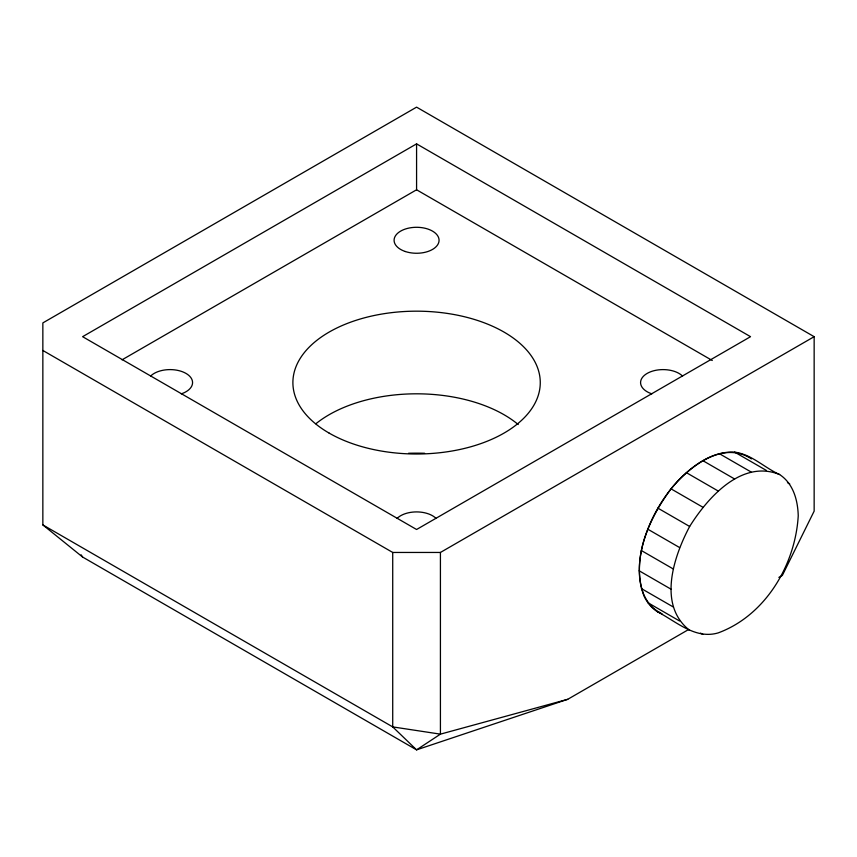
<?xml version="1.0" encoding="UTF-8"?>
<svg xmlns="http://www.w3.org/2000/svg" width="857" height="857" viewBox="0 0 857 857"><rect width="100%" height="100%" fill="white"/><g stroke="black" fill="none" stroke-linecap="round" stroke-linejoin="round"><path stroke-width="1.29" d="M662.022 613.816C635.091 600.757 636.537 564.709 644.057 539.91C650.849 517.767 662.707 497.231 678.487 480.284C693.206 465.19 712.531 451.028 734.631 452.11C751.643 454.339 764.433 467.751 779.613 474.542C793.336 483.584 797.781 500.156 798.242 515.721C795.425 564.742 765.505 615.465 718.166 632.905C695.338 639.59 676.612 621.743 657.844 611.994C651.706 608.266 647.121 602.578 644.057 596.129C630.388 559.203 649.017 518.496 671.02 488.844C689.199 466.722 722.655 440.037 751.471 458.881M689.649 630.356C657.298 605.149 673.709 556.536 689.649 526.477C707.711 497.649 741.605 459.127 779.613 474.542M416.577 143.869L82.604 336.683L416.577 529.497L750.539 336.683L416.577 143.869L416.577 189.783L122.037 359.833M42.85 350.459L392.72 552.454L440.423 552.454L814.15 336.683L814.15 511.136L782.345 575.411L778.863 577.414M814.15 336.683L416.577 107.146L42.85 322.907L42.85 524.913L82.604 557.039L416.577 749.854L567.752 699.301L688.417 629.638M567.752 699.301L440.423 734.149L416.577 749.854L392.72 726.897L42.85 524.913M657.844 611.994L660.244 612.734M416.577 189.783L712.274 360.497M734.631 452.11L766.437 470.472M787.454 482.609L789.726 483.916M719.291 453.632L751.096 471.993M702.826 460.637L734.631 478.999M686.361 472.646L718.166 491.007M671.02 488.844L702.826 507.205M657.844 508.115L689.649 526.477M647.742 529.165L679.547 547.527M641.379 550.548L673.195 568.919M639.215 570.816L671.02 589.177M641.379 588.577L673.195 606.938M647.742 602.621L679.547 620.982M700.555 633.119L702.826 634.426M81.136 554.833L82.604 557.039M440.423 552.454L440.423 734.149L392.72 726.897L392.72 552.454M315.89 423.744A123.697 71.42 0 0 1 518.239 424.547M651.823 393.834A22.486 12.984 0 0 1 647.164 373.406A22.486 12.984 0 0 1 682.547 376.094M397.091 518.41A22.486 12.984 0 0 1 436.052 518.41M150.596 376.094A22.486 12.984 0 0 1 185.98 373.406A22.486 12.984 0 0 1 181.32 393.834M408.553 453.267A179.927 103.879 0 0 1 424.59 453.267M329.109 433.085A123.697 71.42 0 0 0 536.053 401.076A123.697 71.42 0 0 0 384.557 313.608A123.697 71.42 0 0 0 329.109 433.085M405.329 251.519A22.486 12.984 0 0 0 439.063 240.281A22.486 12.984 0 0 0 405.329 229.033A22.486 12.984 0 0 0 405.329 251.519"/></g></svg>
